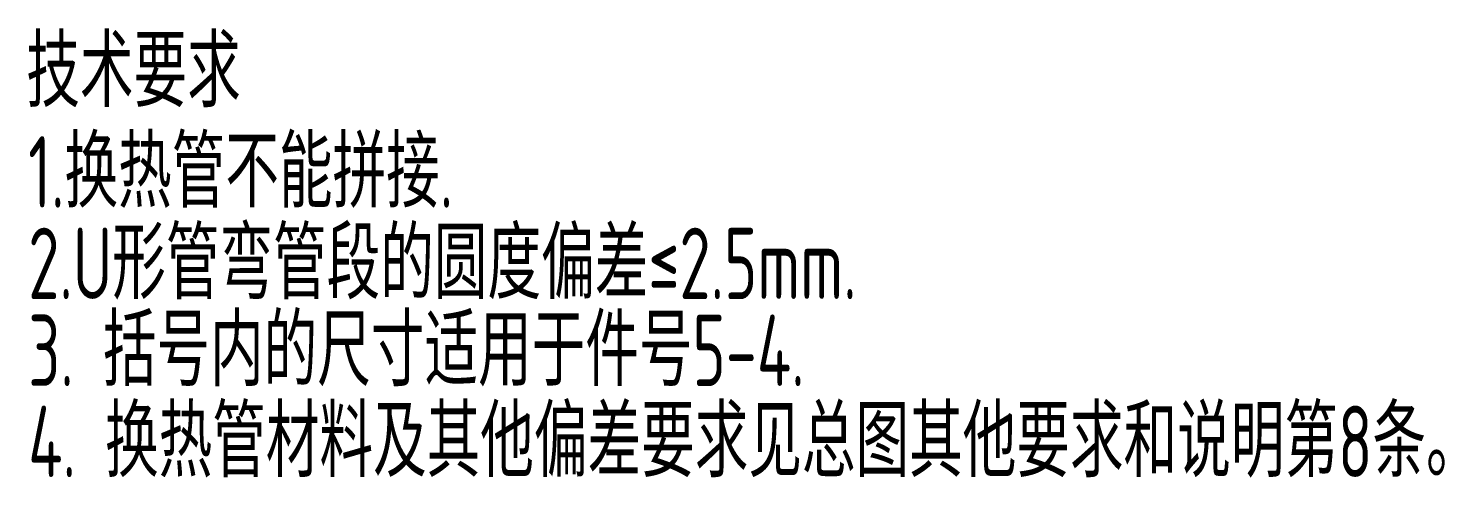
# Model space of a CAD drawing. Header units: millimetres. Extents: x 46644 to 124135, y -32003 to -3110.
# Drawn here: x 101224.9 to 101670.9, y -15921 to -15779.3 of the extents above; entities that cross this region are included whole.
import ezdxf

# ---------------------------------------------------------------- set-up
doc = ezdxf.new("R2010")
doc.units = ezdxf.units.MM
doc.header["$LTSCALE"] = 6
doc.styles.add('HZ', font='ascii.shx', dxfattribs={"width": 0.7, "bigfont": 'hztxt.shx'})

msp = doc.modelspace()

# ---------------------------------------------------------------- texts
at = {"color": 7, "linetype": 'Continuous', "style": 'HZ', "width": 0.75}
for s, height, p in [('技术要求', 22.5079, (101224.266, -15804.123)), ('1.换热管不能拼接.', 22.5079, (101224.853, -15835.822)), ('2.U形管弯管段的圆度偏差≤2.5mm.', 22.50788, (101224.853, -15864.671)), ('3. 括号内的尺寸适用于件号5-4.', 22.50788, (101224.853, -15892.087)), ('4. 换热管材料及其他偏差要求见总图其他要求和说明第8条。', 22.50788, (101224.853, -15920.797))]:
    msp.add_text(s, height=height, dxfattribs=at).set_placement(p)

doc.saveas('drawing.dxf')
